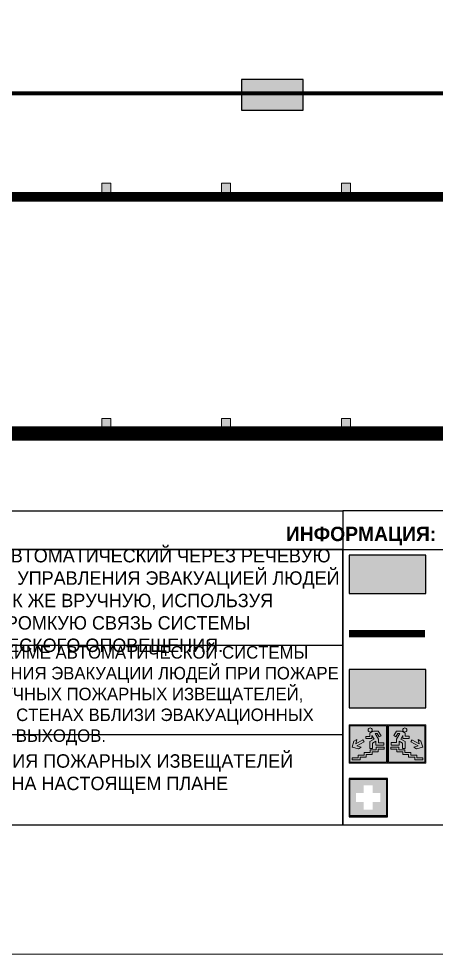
# Model space of a CAD drawing. Header units: millimetres. Extents: x 13810 to 67229, y 12374 to 21950.
# Drawn here: x 40105.9 to 40192.8, y 14944.5 to 15139.3 of the extents above; entities that cross this region are included whole.
import ezdxf

# ---------------------------------------------------------------- set-up
doc = ezdxf.new("R2010")
doc.units = ezdxf.units.MM
doc.layers.add('План_Штампы', color=7, linetype='Continuous')
doc.styles.add('обычный', font='arial.ttf')

# ---------------------------------------------------------------- blocks, each defined once
blk = doc.blocks.new('A$C7B4425F7')
at = {"true_color": 0xffffff}
blk.add_hatch(color=7, dxfattribs=at).paths.add_polyline_path([(0, 0), (-16, 0), (-16, -8), (0, -8)])
h = blk.add_hatch(color=126)
h.paths.add_polyline_path([(-0.2, -0.2), (-15.8, -0.2), (-15.8, -7.8), (-0.2, -7.8)])
h.paths.add_polyline_path([(-11.76, -2.03), (-11.76, -3.66), (-11.17, -3.66, -0.568275), (-11.17, -6.18), (-12.58, -6.18), (-12.58, -2.03)], flags=16)
h.paths.add_polyline_path([(-13.33, -4.12, -0.495768), (-13.59, -6.18), (-15.03, -6.18), (-15.03, -2.03), (-13.59, -2.03, -0.487973)], flags=16)
h.paths.add_polyline_path([(-10.25, -2.03), (-9.48, -2.03), (-9.48, -6.18), (-10.25, -6.18)], flags=16)
h.paths.add_polyline_path([(-13.84, -3.69), (-14.24, -3.69), (-14.24, -3.03), (-13.9, -3.03, -0.692621)], flags=0)
h.paths.add_polyline_path([(-9.15, -2.03), (-8.4, -2.03), (-8.04, -3.07), (-7.68, -2.03), (-6.93, -2.03), (-7.64, -4.1), (-6.93, -6.18), (-7.68, -6.18), (-8.04, -5.14), (-8.4, -6.18), (-9.15, -6.18), (-8.44, -4.1)], flags=16)
h.paths.add_polyline_path([(-11.76, -4.46), (-11.42, -4.46, -0.692621), (-11.36, -5.12), (-11.76, -5.12)], flags=0)
h.paths.add_polyline_path([(-13.9, -5.2), (-14.24, -5.2), (-14.24, -4.55), (-13.84, -4.55, -0.708038)], flags=0)
edge = h.paths.add_edge_path(flags=16)
edge.add_ellipse((-5.51, -4.08), major_axis=(0, 2.05), ratio=0.586184, start_angle=0, end_angle=360)
edge = h.paths.add_edge_path(flags=0)
edge.add_ellipse((-5.51, -4.08), major_axis=(0, 1.14), ratio=0.454828, start_angle=0, end_angle=360)
h.paths.add_polyline_path([(-4.13, -4.96, 0.377264), (-3.48, -4.52, 0.0555), (-3.16, -2.03), (-1.66, -2.03), (-1.66, -4.96), (-0.96, -4.96), (-0.96, -7.01), (-1.75, -7.01), (-1.75, -6.18), (-3.3, -6.18), (-3.3, -7.02), (-4.13, -7.02)], flags=16)
h.paths.add_polyline_path([(-2.73, -2.91), (-2.28, -2.91), (-2.28, -4.96), (-3.05, -4.96, 0.079136)], flags=0)
at = {"color": 126}
blk.add_lwpolyline([(-16, -8), (0, -8), (0, 0), (-16, 0)], close=True, dxfattribs=at)
blk = doc.blocks.new('A$C18900ED3')
h = blk.add_hatch(color=126)
h.paths.add_polyline_path([(-0.18, -0.18), (-7.02, -0.18), (-7.02, -7.02), (-0.18, -7.02)])
h.paths.add_polyline_path([(-5.89, -4.46), (-5.89, -2.77), (-4.46, -2.77), (-4.46, -1.31), (-2.77, -1.31), (-2.77, -2.77), (-1.33, -2.77), (-1.33, -4.46), (-2.77, -4.46), (-2.77, -5.89), (-4.46, -5.89), (-4.46, -4.46)], flags=16)
at = {"color": 126}
for p, q in [((-7.2, 0), (-7.2, -7.2)), ((0, 0), (-7.2, 0)), ((0, -7.2), (0, 0)), ((-7.02, -7.02), (-7.02, -0.18)), ((-7.02, -0.18), (-0.18, -0.18)), ((-0.18, -0.18), (-0.18, -7.02)), ((-7.2, -7.2), (0, -7.2)), ((-0.18, -7.02), (-7.02, -7.02))]:
    blk.add_line(p, q, dxfattribs=at)
blk = doc.blocks.new('вниз 3')
at = {"lineweight": 0, "true_color": 0xffffff}
h = blk.add_hatch(color=7, dxfattribs=at)
h.dxf.hatch_style = 1
h.paths.add_polyline_path([(40997.5, -4475.69), (40997.25, -4475.28), (40995.76, -4476.15), (40995.97, -4475.23), (40995.39, -4475.56), (40995.05, -4476.83), (40996.33, -4477.17), (40996.91, -4476.83), (40996, -4476.55)], flags=0)
h.paths.add_polyline_path([(40999.81, -4473.95), (41000.22, -4473.95), (41000.64, -4474.67), (41001.03, -4474.43), (41000.46, -4473.49), (41000.42, -4473.49), (40999.43, -4473.49), (40998.68, -4473.92), (40998.68, -4474.57), (40997.88, -4474.57), (40997.88, -4475), (40999.14, -4475), (40999.14, -4474.43), (40999.14, -4474.38), (40999.59, -4475.15), (40998.72, -4475.67), (40998.72, -4477.06), (40999.24, -4477.06), (40999.24, -4475.96), (40999.95, -4475.56), (40999.95, -4476.43), (41001.61, -4476.43), (41001.61, -4475.88), (41000.47, -4475.88), (41000.47, -4475.12)], flags=0)
h.paths.add_polyline_path([(40999.2, -4473.24, 1), (40998.35, -4473.24, 1)], flags=0)
h.paths.add_polyline_path([(41000.46, -4477.26), (41001.69, -4477.26), (41001.69, -4476.84), (41000.03, -4476.84), (41000.03, -4477.39), (40998.78, -4477.39), (40998.78, -4477.95), (40997.53, -4477.95), (40997.53, -4478.5), (40996.29, -4478.5), (40996.29, -4479.06), (40995.05, -4479.06), (40995.05, -4479.48), (40995.29, -4479.48), (40996.72, -4479.48), (40996.72, -4478.92), (40997.97, -4478.92), (40997.97, -4478.36), (40999.2, -4478.36), (40999.2, -4477.81), (41000.46, -4477.81)], flags=0)
h.paths.add_polyline_path([(41002.37, -4472.17), (40994.37, -4472.17), (40994.37, -4480.17), (41002.37, -4480.17)])
h.paths.add_polyline_path([(41002.16, -4479.96), (40994.57, -4479.96), (40994.57, -4472.37), (41002.16, -4472.37)], flags=16)
h.paths.add_polyline_path([(41001.61, -4475.88), (41001.61, -4476.43), (40999.95, -4476.43), (40999.95, -4475.56), (40999.24, -4475.96), (40999.24, -4477.06), (40998.72, -4477.06), (40998.72, -4475.67), (40999.59, -4475.15), (40999.14, -4474.38), (40999.14, -4474.43), (40999.14, -4475), (40997.88, -4475), (40997.88, -4474.57), (40998.68, -4474.57), (40998.68, -4473.92), (40999.43, -4473.49), (41000.42, -4473.49), (41000.46, -4473.49), (41001.03, -4474.43), (41000.64, -4474.67), (41000.22, -4473.95), (40999.81, -4473.95), (41000.47, -4475.12), (41000.47, -4475.88)], flags=0)
h.paths.add_polyline_path([(41001.69, -4476.84), (41001.69, -4477.26), (41000.46, -4477.26), (41000.46, -4477.81), (40999.2, -4477.81), (40999.2, -4478.36), (40997.97, -4478.36), (40997.97, -4478.92), (40996.72, -4478.92), (40996.72, -4479.48), (40995.05, -4479.48), (40995.05, -4479.06), (40996.29, -4479.06), (40996.29, -4478.5), (40997.53, -4478.5), (40997.53, -4477.95), (40998.78, -4477.95), (40998.78, -4477.39), (41000.03, -4477.39), (41000.03, -4476.84)], flags=0)
h.paths.add_polyline_path([(40998.35, -4473.24, -1), (40999.2, -4473.24, -1)], flags=0)
h.paths.add_polyline_path([(40997.5, -4475.69), (40996, -4476.55), (40996.91, -4476.83), (40996.33, -4477.17), (40995.05, -4476.83), (40995.39, -4475.56), (40995.97, -4475.23), (40995.76, -4476.15), (40997.25, -4475.28)], flags=0)
at = {"lineweight": 0}
h = blk.add_hatch(color=126, dxfattribs=at)
h.dxf.hatch_style = 1
h.paths.add_polyline_path([(41002.16, -4472.37), (40994.57, -4472.37), (40994.57, -4479.96), (41002.16, -4479.96)])
h.paths.add_polyline_path([(40995.97, -4475.23), (40995.76, -4476.15), (40997.25, -4475.28), (40997.5, -4475.69), (40996, -4476.55), (40996.91, -4476.83), (40996.33, -4477.17), (40995.05, -4476.83), (40995.39, -4475.56)], flags=16)
h.paths.add_polyline_path([(40997.88, -4474.57), (40998.68, -4474.57), (40998.68, -4473.92), (40999.43, -4473.49), (41000.42, -4473.49), (41000.46, -4473.49), (41001.03, -4474.43), (41000.64, -4474.67), (41000.22, -4473.95), (40999.81, -4473.95), (41000.47, -4475.12), (41000.47, -4475.88), (41001.61, -4475.88), (41001.61, -4476.43), (40999.95, -4476.43), (40999.95, -4475.56), (40999.24, -4475.96), (40999.24, -4477.06), (40998.72, -4477.06), (40998.72, -4475.67), (40999.59, -4475.15), (40999.14, -4474.38), (40999.14, -4474.43), (40999.14, -4475), (40997.88, -4475)], flags=16)
h.paths.add_polyline_path([(40998.35, -4473.24, -1), (40999.2, -4473.24, -1)], flags=16)
h.paths.add_polyline_path([(40997.53, -4477.95), (40998.78, -4477.95), (40998.78, -4477.39), (41000.03, -4477.39), (41000.03, -4476.84), (41001.69, -4476.84), (41001.69, -4477.26), (41000.46, -4477.26), (41000.46, -4477.81), (40999.2, -4477.81), (40999.2, -4478.36), (40997.97, -4478.36), (40997.97, -4478.92), (40996.72, -4478.92), (40996.72, -4479.48), (40995.05, -4479.48), (40995.05, -4479.06), (40996.29, -4479.06), (40996.29, -4478.5), (40997.53, -4478.5)], flags=16)
at = {"lineweight": 0, "true_color": 0xffffff}
h = blk.add_hatch(color=7, dxfattribs=at)
h.dxf.hatch_style = 1
h.paths.add_polyline_path([(40999.2, -4473.24, 1), (40998.35, -4473.24, 1)])
h.paths.add_polyline_path([(40999.81, -4473.95), (41000.22, -4473.95), (41000.64, -4474.67), (41001.03, -4474.43), (41000.46, -4473.49), (41000.42, -4473.49), (40999.43, -4473.49), (40998.68, -4473.92), (40998.68, -4474.57), (40997.88, -4474.57), (40997.88, -4475), (40999.14, -4475), (40999.14, -4474.43), (40999.14, -4474.38), (40999.59, -4475.15), (40998.72, -4475.67), (40998.72, -4477.06), (40999.24, -4477.06), (40999.24, -4475.96), (40999.95, -4475.56), (40999.95, -4476.43), (41001.61, -4476.43), (41001.61, -4475.88), (41000.47, -4475.88), (41000.47, -4475.12)])
h.paths.add_polyline_path([(40999.2, -4477.81), (41000.46, -4477.81), (41000.46, -4477.26), (41001.69, -4477.26), (41001.69, -4476.84), (41000.03, -4476.84), (41000.03, -4477.39), (40998.78, -4477.39), (40998.78, -4477.95), (40997.53, -4477.95), (40997.53, -4478.5), (40996.29, -4478.5), (40996.29, -4479.06), (40995.05, -4479.06), (40995.05, -4479.48), (40995.29, -4479.48), (40996.72, -4479.48), (40996.72, -4478.92), (40997.97, -4478.92), (40997.97, -4478.36), (40999.2, -4478.36)])
h.paths.add_polyline_path([(40997.5, -4475.69), (40997.25, -4475.28), (40995.76, -4476.15), (40995.97, -4475.23), (40995.39, -4475.56), (40995.05, -4476.83), (40996.33, -4477.17), (40996.91, -4476.83), (40996, -4476.55)])
at = {"color": 126, "lineweight": 0}
for points in [[(40994.37, -4472.17), (41002.37, -4472.17), (41002.37, -4480.17), (40994.37, -4480.17)], [(40994.57, -4472.37), (41002.16, -4472.37), (41002.16, -4479.96), (40994.57, -4479.96)]]:
    blk.add_lwpolyline(points, close=True, dxfattribs=at)
for points in [[(40995.05, -4476.83), (40995.39, -4475.56), (40995.97, -4475.23), (40995.76, -4476.15), (40997.25, -4475.28), (40997.5, -4475.69), (40996, -4476.55), (40996.91, -4476.83), (40996.33, -4477.17), (40995.05, -4476.83)], [(40999.14, -4474.43), (40999.14, -4475), (40997.88, -4475), (40997.88, -4474.57), (40998.68, -4474.57), (40998.68, -4473.92), (40999.43, -4473.49), (41000.42, -4473.49), (41000.46, -4473.49), (41001.03, -4474.43), (41000.64, -4474.67), (41000.22, -4473.95), (40999.81, -4473.95), (41000.47, -4475.12), (41000.47, -4475.88), (41001.61, -4475.88), (41001.61, -4476.43), (40999.95, -4476.43), (40999.95, -4475.56), (40999.24, -4475.96), (40999.24, -4477.06), (40998.72, -4477.06), (40998.72, -4475.67), (40999.59, -4475.15), (40999.14, -4474.38), (40999.14, -4474.43)], [(40995.29, -4479.48), (40995.05, -4479.48), (40995.05, -4479.06), (40996.29, -4479.06), (40996.29, -4478.5), (40997.53, -4478.5), (40997.53, -4477.95), (40998.78, -4477.95), (40998.78, -4477.39), (41000.03, -4477.39), (41000.03, -4476.84), (41001.69, -4476.84), (41001.69, -4477.26), (41000.46, -4477.26), (41000.46, -4477.81), (40999.2, -4477.81), (40999.2, -4478.36), (40997.97, -4478.36), (40997.97, -4478.92), (40996.72, -4478.92), (40996.72, -4479.48), (40995.05, -4479.48)]]:
    blk.add_lwpolyline(points, dxfattribs=at)
blk.add_circle((40998.77, -4473.24), 0.426, dxfattribs=at)
blk = doc.blocks.new('вниз')
at = {"lineweight": 0, "true_color": 0xffffff}
h = blk.add_hatch(color=7, dxfattribs=at)
h.dxf.hatch_style = 1
h.paths.add_polyline_path([(40994.51, -4472.22), (40986.51, -4472.22), (40986.51, -4480.22), (40994.51, -4480.22)])
h.paths.add_polyline_path([(40994.31, -4472.42), (40994.31, -4480.01), (40986.71, -4480.01), (40986.71, -4472.42)], flags=16)
h.paths.add_polyline_path([(40988.43, -4473.53), (40989.43, -4473.53), (40990.19, -4473.96), (40990.19, -4474.6), (40991, -4474.6), (40991, -4475.06), (40989.73, -4475.06), (40989.73, -4474.46), (40989.3, -4475.18), (40990.17, -4475.7), (40990.17, -4477.11), (40989.63, -4477.11), (40989.63, -4476.01), (40988.94, -4475.59), (40988.94, -4476.46), (40988.94, -4476.46), (40987.47, -4476.46), (40987.26, -4476.46), (40987.26, -4475.92), (40988.4, -4475.92), (40988.4, -4475.2), (40989.1, -4473.99), (40988.66, -4473.99), (40988.24, -4474.7), (40987.86, -4474.47), (40988.41, -4473.56)], flags=0)
h.paths.add_polyline_path([(40990.55, -4473.29, -1), (40989.69, -4473.29, -1)], flags=0)
h.paths.add_polyline_path([(40988.85, -4476.89), (40988.85, -4477.43), (40990.1, -4477.43), (40990.1, -4477.99), (40991.34, -4477.99), (40991.34, -4478.54), (40992.59, -4478.54), (40992.59, -4479.09), (40993.83, -4479.09), (40993.83, -4479.52), (40992.17, -4479.52), (40992.17, -4478.97), (40990.91, -4478.97), (40990.91, -4478.41), (40989.68, -4478.41), (40989.68, -4477.86), (40988.43, -4477.86), (40988.43, -4477.31), (40987.6, -4477.31), (40987.18, -4477.31), (40987.18, -4476.89)], flags=0)
h.paths.add_polyline_path([(40991.61, -4475.33), (40993.12, -4476.2), (40992.9, -4475.27), (40993.48, -4475.6), (40993.83, -4476.88), (40992.56, -4477.22), (40991.97, -4476.88), (40992.9, -4476.61), (40991.38, -4475.74), (40991.58, -4475.39)], flags=0)
h.paths.add_polyline_path([(40990.19, -4473.96), (40989.43, -4473.53), (40988.43, -4473.53), (40988.41, -4473.56), (40987.86, -4474.47), (40988.24, -4474.7), (40988.66, -4473.99), (40989.1, -4473.99), (40988.4, -4475.2), (40988.4, -4475.92), (40987.26, -4475.92), (40987.26, -4476.46), (40987.47, -4476.46), (40988.94, -4476.46), (40988.94, -4476.27), (40988.94, -4475.59), (40989.63, -4476.01), (40989.63, -4477.11), (40990.17, -4477.11), (40990.17, -4475.7), (40989.3, -4475.18), (40989.73, -4474.46), (40989.73, -4475.06), (40991, -4475.06), (40991, -4474.6), (40990.19, -4474.6)], flags=0)
h.paths.add_polyline_path([(40990.55, -4473.29, 1), (40989.69, -4473.29, 1)], flags=0)
h.paths.add_polyline_path([(40991.61, -4475.33), (40991.58, -4475.39), (40991.38, -4475.74), (40992.9, -4476.61), (40991.97, -4476.88), (40992.56, -4477.22), (40993.83, -4476.88), (40993.48, -4475.6), (40992.9, -4475.27), (40993.12, -4476.2)], flags=0)
h.paths.add_polyline_path([(40990.1, -4477.43), (40988.85, -4477.43), (40988.85, -4476.89), (40987.18, -4476.89), (40987.18, -4477.31), (40987.6, -4477.31), (40988.43, -4477.31), (40988.43, -4477.86), (40989.68, -4477.86), (40989.68, -4478.41), (40990.91, -4478.41), (40990.91, -4478.97), (40992.17, -4478.97), (40992.17, -4479.52), (40993.83, -4479.52), (40993.83, -4479.09), (40992.59, -4479.09), (40992.59, -4478.54), (40991.34, -4478.54), (40991.34, -4477.99), (40990.1, -4477.99)], flags=0)
at = {"lineweight": 0}
h = blk.add_hatch(color=126, dxfattribs=at)
h.dxf.hatch_style = 1
h.paths.add_polyline_path([(40994.31, -4472.42), (40986.71, -4472.42), (40986.71, -4480.01), (40994.31, -4480.01)])
h.paths.add_polyline_path([(40988.43, -4473.53), (40989.43, -4473.53), (40990.19, -4473.96), (40990.19, -4474.6), (40991, -4474.6), (40991, -4475.06), (40989.73, -4475.06), (40989.73, -4474.46), (40989.3, -4475.18), (40990.17, -4475.7), (40990.17, -4477.11), (40989.63, -4477.11), (40989.63, -4476.01), (40988.94, -4475.59), (40988.94, -4476.46), (40988.94, -4476.46), (40987.47, -4476.46), (40987.26, -4476.46), (40987.26, -4475.92), (40988.4, -4475.92), (40988.4, -4475.2), (40989.1, -4473.99), (40988.66, -4473.99), (40988.24, -4474.7), (40987.86, -4474.47), (40988.41, -4473.56)], flags=16)
h.paths.add_polyline_path([(40990.55, -4473.29, -1), (40989.69, -4473.29, -1)], flags=16)
h.paths.add_polyline_path([(40988.85, -4476.89), (40988.85, -4477.43), (40990.1, -4477.43), (40990.1, -4477.99), (40991.34, -4477.99), (40991.34, -4478.54), (40992.59, -4478.54), (40992.59, -4479.09), (40993.83, -4479.09), (40993.83, -4479.52), (40992.17, -4479.52), (40992.17, -4478.97), (40990.91, -4478.97), (40990.91, -4478.41), (40989.68, -4478.41), (40989.68, -4477.86), (40988.43, -4477.86), (40988.43, -4477.31), (40987.6, -4477.31), (40987.18, -4477.31), (40987.18, -4476.89)], flags=16)
h.paths.add_polyline_path([(40991.61, -4475.33), (40993.12, -4476.2), (40992.9, -4475.27), (40993.48, -4475.6), (40993.83, -4476.88), (40992.56, -4477.22), (40991.97, -4476.88), (40992.9, -4476.61), (40991.38, -4475.74), (40991.58, -4475.39)], flags=16)
at = {"lineweight": 0, "true_color": 0xffffff}
h = blk.add_hatch(color=7, dxfattribs=at)
h.dxf.hatch_style = 1
h.paths.add_polyline_path([(40989.73, -4474.46), (40989.73, -4475.06), (40991, -4475.06), (40991, -4474.6), (40990.19, -4474.6), (40990.19, -4473.96), (40989.43, -4473.53), (40988.43, -4473.53), (40988.41, -4473.56), (40987.86, -4474.47), (40988.24, -4474.7), (40988.66, -4473.99), (40989.1, -4473.99), (40988.4, -4475.2), (40988.4, -4475.92), (40987.26, -4475.92), (40987.26, -4476.46), (40987.47, -4476.46), (40988.94, -4476.46), (40988.94, -4475.59), (40989.63, -4476.01), (40989.63, -4477.11), (40990.17, -4477.11), (40990.17, -4475.7), (40989.3, -4475.18)])
h.paths.add_polyline_path([(40989.69, -4473.29, 1), (40990.55, -4473.29, 1)])
h.paths.add_polyline_path([(40991.61, -4475.33), (40991.58, -4475.39), (40991.38, -4475.74), (40992.9, -4476.61), (40991.97, -4476.88), (40992.56, -4477.22), (40993.83, -4476.88), (40993.48, -4475.6), (40992.9, -4475.27), (40993.12, -4476.2)])
h.paths.add_polyline_path([(40990.1, -4477.43), (40988.85, -4477.43), (40988.85, -4476.89), (40987.18, -4476.89), (40987.18, -4477.31), (40987.6, -4477.31), (40988.43, -4477.31), (40988.43, -4477.86), (40989.68, -4477.86), (40989.68, -4478.41), (40990.91, -4478.41), (40990.91, -4478.97), (40992.17, -4478.97), (40992.17, -4479.52), (40993.83, -4479.52), (40993.83, -4479.09), (40992.59, -4479.09), (40992.59, -4478.54), (40991.34, -4478.54), (40991.34, -4477.99), (40990.1, -4477.99)])
at = {"color": 126, "lineweight": 0}
for points in [[(40986.51, -4472.22), (40994.51, -4472.22), (40994.51, -4480.22), (40986.51, -4480.22)], [(40986.71, -4472.42), (40994.31, -4472.42), (40994.31, -4480.01), (40986.71, -4480.01)]]:
    blk.add_lwpolyline(points, close=True, dxfattribs=at)
for points in [[(40987.47, -4476.46), (40987.26, -4476.46), (40987.26, -4475.92), (40988.4, -4475.92), (40988.4, -4475.2), (40989.1, -4473.99), (40988.66, -4473.99), (40988.24, -4474.7), (40987.86, -4474.47), (40988.41, -4473.56), (40988.43, -4473.53), (40989.43, -4473.53), (40990.19, -4473.96), (40990.19, -4474.6), (40991, -4474.6), (40991, -4475.06), (40989.73, -4475.06), (40989.73, -4474.46), (40989.3, -4475.18), (40990.17, -4475.7), (40990.17, -4477.11), (40989.63, -4477.11), (40989.63, -4476.01), (40988.94, -4475.59), (40988.94, -4476.46)], [(40987.6, -4477.31), (40987.18, -4477.31), (40987.18, -4476.89), (40988.85, -4476.89), (40988.85, -4477.43), (40990.1, -4477.43), (40990.1, -4477.99), (40991.34, -4477.99), (40991.34, -4478.54), (40992.59, -4478.54), (40992.59, -4479.09), (40993.83, -4479.09), (40993.83, -4479.52), (40992.17, -4479.52), (40992.17, -4478.97), (40990.91, -4478.97), (40990.91, -4478.41), (40989.68, -4478.41), (40989.68, -4477.86), (40988.43, -4477.86), (40988.43, -4477.31), (40987.6, -4477.31)], [(40987.47, -4476.46), (40988.94, -4476.46), (40988.94, -4476.27)], [(40991.58, -4475.39), (40991.38, -4475.74), (40992.9, -4476.61), (40991.97, -4476.88), (40992.56, -4477.22), (40993.83, -4476.88), (40993.48, -4475.6), (40992.9, -4475.27), (40993.12, -4476.2), (40991.61, -4475.33), (40991.58, -4475.39)]]:
    blk.add_lwpolyline(points, dxfattribs=at)
blk.add_circle((40990.12, -4473.29), 0.432, dxfattribs=at)
blk = doc.blocks.new('A$C32E8229D')
at = {"true_color": 0xffffff}
blk.add_hatch(color=7, dxfattribs=at).paths.add_polyline_path([(0, 0), (0, -8), (16, -8), (16, 0)])
h = blk.add_hatch(color=126)
h.paths.add_polyline_path([(0.2, -0.2), (15.8, -0.2), (15.8, -7.8), (0.2, -7.8)])
h.paths.add_polyline_path([(13.49, -2.05), (12.08, -2.05), (11.37, -2.63, 0.162397), (11.29, -2.84), (11.29, -3.63), (10.35, -3.63), (10.35, -4.05), (11.68, -4.05), (11.68, -3.48), (12.26, -4.28), (11.29, -5.1), (11.29, -6.78), (11.85, -6.78), (11.85, -5.44), (12.8, -4.64), (12.8, -5.94), (14.46, -5.94), (14.46, -5.39), (13.45, -5.39), (13.45, -3.97), (12.46, -2.59), (13.15, -2.59), (13.69, -3.34), (14.18, -3)], flags=16)
h.paths.add_polyline_path([(10.74, -1.82, 1), (11.8, -1.82, 1)], flags=16)
h.paths.add_polyline_path([(9.39, -3.59), (5.99, -3.59), (6.56, -3.03), (5.91, -3.03), (5.1, -3.83), (5.91, -4.64), (6.56, -4.64), (5.99, -4.09), (9.39, -4.09)], flags=16)
h.paths.add_polyline_path([(4.29, -1.08), (1.72, -1.08), (1.72, -6.6), (4.29, -6.6)], flags=16)
at = {"color": 126}
blk.add_lwpolyline([(16, -8), (0, -8), (0, 0), (16, 0)], close=True, dxfattribs=at)

msp = doc.modelspace()

# ---------------------------------------------------------------- hatches: boundary and pattern name
at = {"lineweight": 0}
h = msp.add_hatch(color=256, dxfattribs=at)
h.dxf.hatch_style = 1
h.paths.add_polyline_path([(40125.07, 15105.01), (40123.2, 15105.01), (40123.2, 15102.26), (40125.07, 15102.26)])
h = msp.add_hatch(color=256, dxfattribs=at)
h.dxf.hatch_style = 1
h.paths.add_polyline_path([(40149.98, 15105.01), (40148.12, 15105.01), (40148.12, 15102.26), (40149.98, 15102.26)])
h = msp.add_hatch(color=256, dxfattribs=at)
h.dxf.hatch_style = 1
h.paths.add_polyline_path([(40174.9, 15105.01), (40173.03, 15105.01), (40173.03, 15102.26), (40174.9, 15102.26)])
h = msp.add_hatch(color=256, dxfattribs=at)
h.dxf.hatch_style = 1
h.paths.add_polyline_path([(40125.07, 15056.04), (40123.2, 15056.04), (40123.2, 15053.29), (40125.07, 15053.29)])
h = msp.add_hatch(color=256, dxfattribs=at)
h.dxf.hatch_style = 1
h.paths.add_polyline_path([(40149.98, 15056.04), (40148.12, 15056.04), (40148.12, 15053.29), (40149.98, 15053.29)])
h = msp.add_hatch(color=256, dxfattribs=at)
h.dxf.hatch_style = 1
h.paths.add_polyline_path([(40174.9, 15056.04), (40173.03, 15056.04), (40173.03, 15053.29), (40174.9, 15053.29)])

# ---------------------------------------------------------------- linework, layer by layer
at = {"color": 126, "lineweight": 0, "true_color": 0x008754}
msp.add_lwpolyline([(39738.71, 15339.45), (40338.71, 15339.45), (40338.71, 14944.45), (39738.71, 14944.45)], close=True, dxfattribs=at)
msp.add_lwpolyline([(39738.71, 15339.45), (40338.71, 15339.45), (40338.71, 14944.45), (39738.71, 14944.45)], close=True, dxfattribs=at)
msp.add_lwpolyline([(39738.71, 15339.45), (40338.71, 15339.45), (40338.71, 14944.45), (39738.71, 14944.45)], close=True, dxfattribs=at)
at = {"lineweight": 0}
for points, const_width in [([(40273.46, 15204.45), (40273.46, 15052.88), (40095.38, 15052.88)], 3), ([(40085.11, 15102.18), (40273.46, 15102.18)], 2)]:
    msp.add_lwpolyline(points, dxfattribs=dict(at, const_width=const_width))
at = {"color": 126, "lineweight": 100, "true_color": 0x008754}
msp.add_lwpolyline([(40263.78, 15110.52), (40263.78, 15123.72), (39832.28, 15123.72)], dxfattribs=at)
at = {"lineweight": 0}
for points in [[(40125.07, 15105.01), (40125.07, 15102.26), (40123.2, 15102.26), (40123.2, 15105.01), (40125.07, 15105.01)], [(40149.98, 15105.01), (40149.98, 15102.26), (40148.12, 15102.26), (40148.12, 15105.01), (40149.98, 15105.01)], [(40174.9, 15105.01), (40174.9, 15102.26), (40173.03, 15102.26), (40173.03, 15105.01), (40174.9, 15105.01)], [(40125.07, 15056.04), (40125.07, 15053.29), (40123.2, 15053.29), (40123.2, 15056.04), (40125.07, 15056.04)], [(40149.98, 15056.04), (40149.98, 15053.29), (40148.12, 15053.29), (40148.12, 15056.04), (40149.98, 15056.04)], [(40174.9, 15056.04), (40174.9, 15053.29), (40173.03, 15053.29), (40173.03, 15056.04), (40174.9, 15056.04)]]:
    msp.add_lwpolyline(points, dxfattribs=at)
for points in [[(40051.61, 15036.83), (40173.33, 15036.83), (40173.33, 14971.37), (40051.61, 14971.37)], [(40051.61, 15036.83), (40173.33, 15036.83), (40173.33, 15028.77), (40051.61, 15028.77)], [(40173.33, 15028.77), (40317.09, 15028.77), (40317.09, 15036.83), (40173.33, 15036.83)], [(40051.61, 15028.77), (40173.33, 15028.77), (40173.33, 15008.78), (40051.61, 15008.78)], [(40173.33, 15028.77), (40317.09, 15028.77), (40317.09, 14971.37), (40173.33, 14971.37)], [(40173.33, 15008.78), (40051.61, 15008.78), (40051.61, 14990.2), (40173.33, 14990.2)]]:
    msp.add_lwpolyline(points, close=True)
at = {"color": 126, "lineweight": 80, "true_color": 0x008754, "const_width": 1.5}
msp.add_lwpolyline([(40190.42, 15011.21), (40174.62, 15011.21)], dxfattribs=at)

# ---------------------------------------------------------------- block references
at = {"color": 126, "true_color": 0x008754}
for name, p in [('вниз 3', (-819.75, 19464.4)), ('вниз', (-803.89, 19464.45))]:
    msp.add_blockref(name, p, dxfattribs=at)
at = {"xscale": 1.111111111007631, "yscale": 1.111111111007631, "zscale": 1.111111111007631}
msp.add_blockref('A$C18900ED3', (40182.62, 14981.09), dxfattribs=at)
at = {"layer": 'План_Штампы', "color": 126, "true_color": 0x008754, "xscale": -0.8, "yscale": 0.8, "zscale": 0.8, "rotation": 180}
msp.add_blockref('A$C32E8229D', (40152.26, 15120.22), dxfattribs=at)
at = {"layer": 'План_Штампы'}
msp.add_blockref('A$C7B4425F7', (40190.62, 15027.58), dxfattribs=at)
at = {"layer": 'План_Штампы', "color": 126, "true_color": 0x008754, "xscale": -1}
msp.add_blockref('A$C32E8229D', (40190.62, 15003.75), dxfattribs=at)

# ---------------------------------------------------------------- texts
at = {"lineweight": 0, "attachment_point": 5, "style": 'обычный'}
for s, insert, char_height, width in [('{\\fProxima Nova Rg|b1|i0|c204|p2;ИНФОРМАЦИЯ:\\H1.1997x; }', (40177.13, 15031.56), 3, 175.1736), ('{\\fProxima Nova Rg|b0|i0|c204|p2;СПОСОБ ОПОВЕЩЕНИЯ АВТОМАТИЧЕСКИЙ ЧЕРЕЗ РЕЧЕВУЮ СИСТЕМУ ОПОВЕЩЕНИЯ И УПРАВЛЕНИЯ ЭВАКУАЦИЕЙ ЛЮДЕЙ ПРИ ПОЖАРЕ , А ТАК ЖЕ ВРУЧНУЮ, ИСПОЛЬЗУЯ ВНУТРЕННЮЮ ГРОМКУЮ СВЯЗЬ СИСТЕМЫ ТЕХНОЛОГИЧЕСКОГО ОПОВЕЩЕНИЯ.}', (40113.23, 15017.73), 2.8, 118.5618), ('{\\fProxima Nova Rg|b0|i0|c204|p2;\\P\\pt7.8;ЗАПУСК В РУЧНОМ РЕЖИМЕ АВТОМАТИЧЕСКОЙ СИСТЕМЫ ОПОВЕЩЕНИЯ  И УПРАВЛЕНИЯ ЭВАКУАЦИИ ЛЮДЕЙ ПРИ ПОЖАРЕ ПРОИЗВОДИТСЯ ОТ РУЧНЫХ ПОЖАРНЫХ ИЗВЕЩАТЕЛЕЙ, УСТАНАНОВЛЕННЫХ НА СТЕНАХ ВБЛИЗИ ЭВАКУАЦИОННЫХ ВЫХОДОВ. }', (40114.68, 15000.45), 2.6, 121.7868), ('\\pt8.4;{\\fProxima Nova Rg|b0|i0|c204|p2;\\PМЕСТА РАСПОЛОЖЕНИЯ ПОЖАРНЫХ ИЗВЕЩАТЕЛЕЙ ОБОЗНАЧЕНЫ НА НАСТОЯЩЕМ ПЛАНЕ}', (40113.04, 14984.3), 2.8, 118.5618)]:
    msp.add_mtext(s, dxfattribs=dict(at, insert=insert, char_height=char_height, width=width))

doc.saveas('drawing.dxf')
